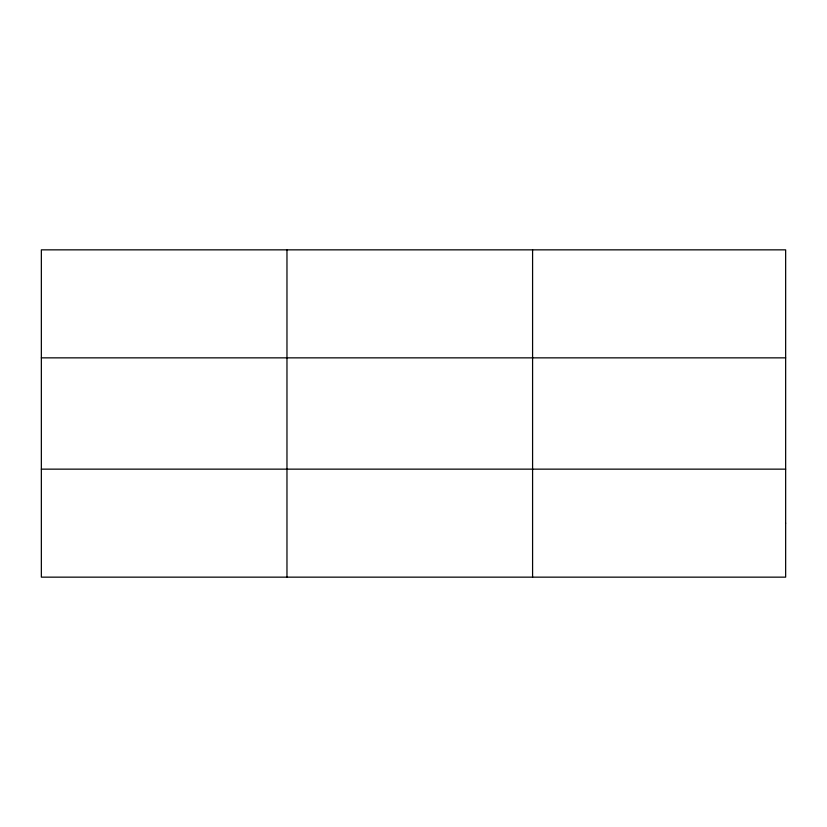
<?xml version="1.0" encoding="UTF-8"?>
<svg xmlns="http://www.w3.org/2000/svg" width="827" height="827" viewBox="0 0 827 827"><rect width="100%" height="100%" fill="white"/><g stroke="black" fill="none" stroke-linecap="round" stroke-linejoin="round"><path stroke-width="1.24" d="M286.969 577.153L286.969 249.847M532.588 577.153L532.588 249.847M41.35 357.853L785.65 357.853M41.35 469.147L785.65 469.147M785.65 523.15L785.65 577.153L41.35 577.153L41.35 249.847L785.65 249.847L785.65 523.15"/></g></svg>
